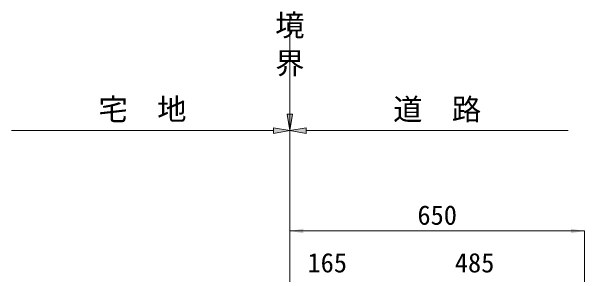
# Model space of a CAD drawing. Units: millimetres at full size; details may follow other scales. Extents: x 10958 to 33220, y 2125 to 9550.
# Drawn here: x 28156 to 29420, y 7425 to 8005 of the extents above; entities that cross this region are included whole.
import ezdxf
from ezdxf.enums import TextEntityAlignment as Align

# ---------------------------------------------------------------- set-up
doc = ezdxf.new("R2010")
doc.units = ezdxf.units.MM
doc.header["$LTSCALE"] = 20
doc.layers.add('寸法線', color=7, linetype='Continuous', lineweight=13)
doc.styles.add('ＭＳ ゴシック', font='')
doc.styles.get('ＭＳ ゴシック').set_extended_font_data('MS Gothic')

# ---------------------------------------------------------------- blocks, each defined once
blk = doc.blocks.new('filled_arrow')
at = {"color": 0, "linetype": 'Continuous', "lineweight": -2}
blk.add_solid([(7.5, 1.25), (0, 0), (7.5, -1.25)], dxfattribs=at)

msp = doc.modelspace()

# ---------------------------------------------------------------- hatches: boundary and pattern name
at = {"layer": '寸法線'}
for points in [[(28764.27, 7778), (28776.27, 7778), (28770.27, 7742)], [(28734.27, 7748), (28734.27, 7736), (28770.27, 7742)], [(28806.27, 7748), (28806.27, 7736), (28770.27, 7742)]]:
    msp.add_hatch(color=256, dxfattribs=at).paths.add_polyline_path(points)

# ---------------------------------------------------------------- linework, layer by layer
for p, q in [((28770.27, 7778), (28770.27, 7998.47)), ((28770.27, 7520.81), (28770.27, 7798.08)), ((28734.27, 7742), (28156.27, 7742)), ((29384.27, 7742), (28806.27, 7742)), ((29420.27, 7520.81), (28770.27, 7520.81)), ((28770.27, 7241.82), (28770.27, 7520.81)), ((29420.27, 7121.82), (29420.27, 7520.81))]:
    msp.add_line(p, q, dxfattribs=at)
for points in [[(28764.27, 7778), (28776.27, 7778), (28770.27, 7742)], [(28734.27, 7748), (28734.27, 7736), (28770.27, 7742)], [(28806.27, 7748), (28806.27, 7736), (28770.27, 7742)]]:
    msp.add_lwpolyline(points, close=True, dxfattribs=at)

# ---------------------------------------------------------------- block references
at = {"layer": '寸法線', "xscale": 4, "yscale": 4}
msp.add_blockref('filled_arrow', (28770.27, 7520.81), dxfattribs=at)
at = {"layer": '寸法線', "xscale": 4, "yscale": 4, "rotation": 180}
msp.add_blockref('filled_arrow', (29420.27, 7520.81), dxfattribs=at)

# ---------------------------------------------------------------- texts
at = {"layer": '寸法線', "style": 'ＭＳ ゴシック'}
for s, p in [('境', (28737.89, 7997.82)), ('界', (28737.89, 7914.48))]:
    msp.add_text(s, height=47.47, dxfattribs=at).set_placement(p, align=Align.TOP_LEFT)
for s, height, p in [('宅\u3000地', 47.47, (28445.27, 7788.93)), ('道\u3000路', 47.47, (29095.27, 7788.93)), ('650', 42.72, (29095.27, 7555.81)), ('165', 42.72, (28852.77, 7450.81)), ('485', 42.72, (29177.77, 7450.81))]:
    msp.add_text(s, height=height, dxfattribs=at).set_placement(p, align=Align.MIDDLE_CENTER)

doc.saveas('drawing.dxf')
